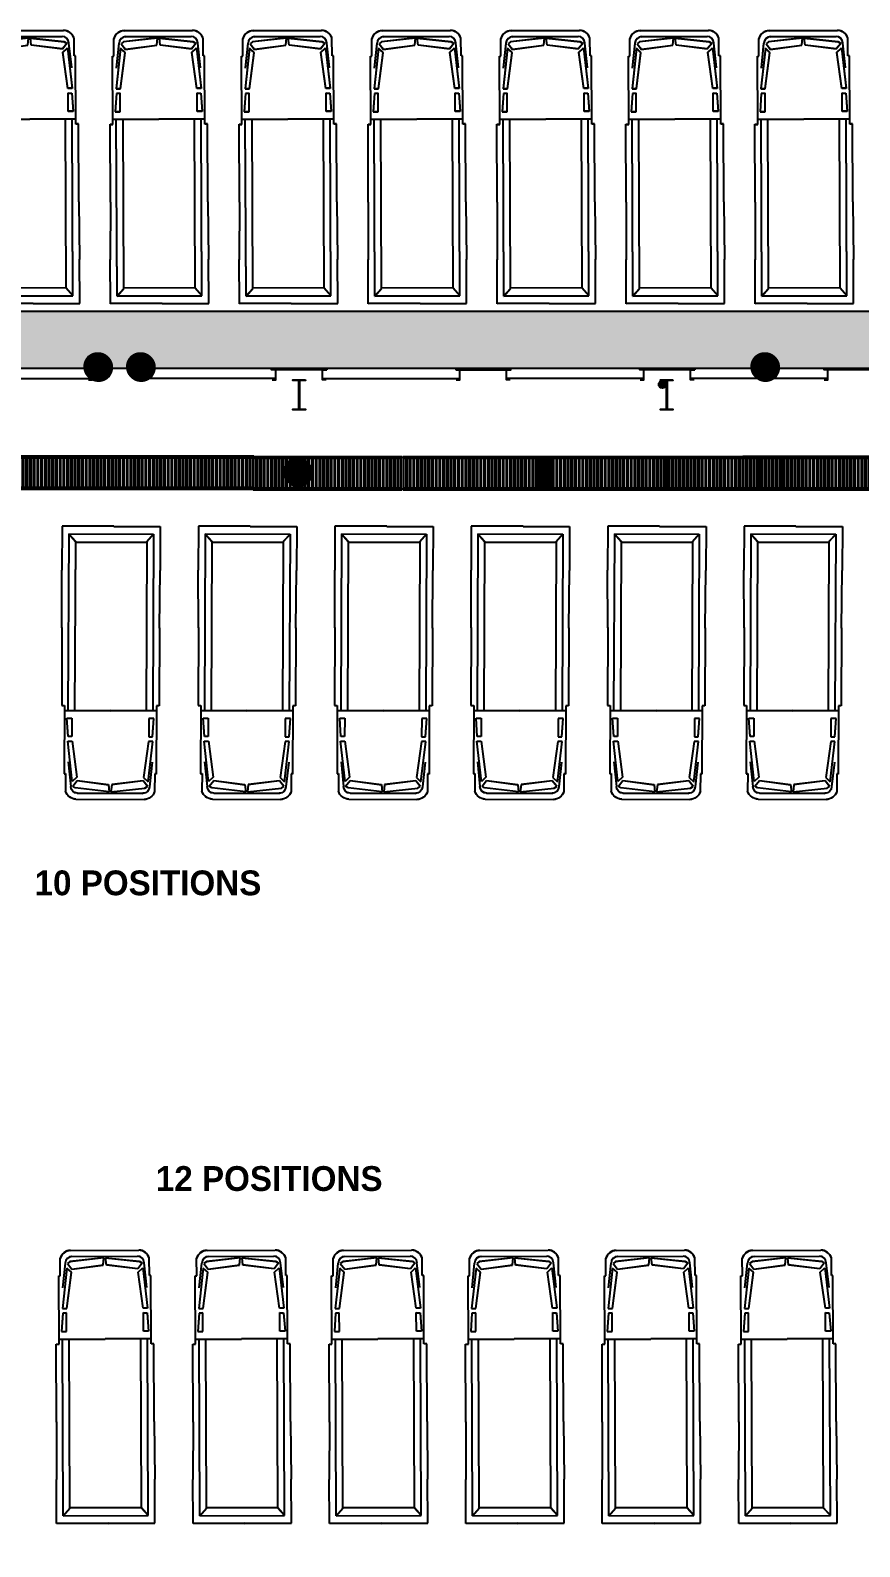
# Model space of a CAD drawing. Header units: inches. Extents: x -116118 to 73671, y 138219 to 302509.
# Drawn here: x -41507 to -19773, y 225320 to 265049 of the extents above; entities that cross this region are included whole.
import ezdxf

# ---------------------------------------------------------------- set-up
doc = ezdxf.new("R2010")
doc.units = ezdxf.units.IN
doc.header["$MEASUREMENT"] = 0
doc.linetypes.add('CONTINUA', pattern=[0])
doc.layers.get('0').update_dxf_attribs({"color": 250})
for name, color, linetype in [('001 SEC IP Cameras M3004', 250, 'Continuous'), ('001 SEC IP Cameras Outside', 20, 'Continuous'), ('1-Structure', 7, 'Continuous'), ('1-Structure-Poteaux', 7, 'Continuous'), ('2-Porte-Quai', 7, 'Continuous'), ('SIMBOLI', 7, 'CONTINUA'), ('SIMBOLI_IB', 2, 'Continuous')]:
    doc.layers.add(name, color=color, linetype=linetype)
doc.layers.add('TEXT', color=172, linetype='Continuous', lineweight=20)
doc.styles.add('STYLE_GENERE_3', font='ARIALN.TTF')

# ---------------------------------------------------------------- blocks, each defined once
blk = doc.blocks.new('A$C051345EB')
at = {"layer": '1-Structure-Poteaux'}
blk.add_hatch(color=256, dxfattribs=at).paths.add_polyline_path([(0, 0), (0, 10), (120, 10), (120, 590), (0, 590), (0, 600), (250, 600), (250, 590), (130, 590), (130, 10), (250, 10), (250, 0)])
blk.add_lwpolyline([(0, 0), (0, 10), (120, 10), (120, 590), (0, 590), (0, 600), (250, 600), (250, 590), (130, 590), (130, 10), (250, 10), (250, 0), (0, 0)], dxfattribs=at)
blk = doc.blocks.new('A$C5E2A7F44')
at = {"layer": '1-Structure'}
blk.add_hatch(color=256, dxfattribs=at).paths.add_polyline_path([(0, 25), (1110, 25), (1110, 0), (0, 0)])
blk.add_lwpolyline([(0, 25), (1110, 25), (1110, 0), (0, 0)], close=True, dxfattribs=at)
blk = doc.blocks.new('A$C32844CA2')
at = {"layer": '1-Structure'}
blk.add_line((85, 174), (2685, 174), dxfattribs=at)
at = {"layer": '2-Porte-Quai'}
blk.add_line((10, 174), (2760, 174), dxfattribs=at)
for points in [[(75, 200), (0, 200), (0, 0), (85, 0)], [(2695, 200), (2770, 200), (2770, 0), (2685, 0)]]:
    blk.add_lwpolyline(points, dxfattribs=at)
blk = doc.blocks.new('A$C4ECB2308')
at = {"layer": '1-Structure-Poteaux'}
h = blk.add_hatch(color=5, dxfattribs=at)
edge = h.paths.add_edge_path()
edge.add_arc((75, 75), 75, 0, 360)
at = {"layer": '1-Structure-Poteaux', "color": 5}
blk.add_circle((75, 75), 75, dxfattribs=at)
blk = doc.blocks.new('ROLLER600')
at = {"color": 254}
for p, q in [((8, 232), (3008, 232)), ((8, 232), (8, 197)), ((8, 197), (3008, 197)), ((21, 192), (21, -403)), ((21, 192), (71, 192)), ((24, 195), (68, 195)), ((42, 210), (50, 210)), ((42, 210), (42, 195)), ((50, 210), (50, 195)), ((71, 192), (71, -403)), ((96, 192), (146, 192)), ((96, 192), (96, -403)), ((99, 195), (143, 195)), ((117, 210), (117, 195)), ((117, 210), (125, 210)), ((125, 210), (125, 195)), ((146, 192), (146, -403)), ((171, 192), (221, 192)), ((171, 192), (171, -403)), ((174, 195), (218, 195)), ((192, 210), (192, 195)), ((192, 210), (200, 210)), ((200, 210), (200, 195)), ((221, 192), (221, -403)), ((246, 192), (296, 192)), ((246, 192), (246, -403)), ((249, 195), (293, 195)), ((267, 210), (267, 195)), ((267, 210), (275, 210)), ((275, 210), (275, 195)), ((296, 192), (296, -403)), ((321, 192), (371, 192)), ((321, 192), (321, -403)), ((324, 195), (368, 195)), ((342, 210), (342, 195)), ((342, 210), (350, 210)), ((350, 210), (350, 195)), ((371, 192), (371, -403)), ((396, 192), (446, 192)), ((396, 192), (396, -403)), ((399, 195), (443, 195)), ((417, 210), (417, 195)), ((417, 210), (425, 210)), ((425, 210), (425, 195)), ((446, 192), (446, -403)), ((471, 192), (521, 192)), ((471, 192), (471, -403)), ((474, 195), (518, 195)), ((492, 210), (492, 195)), ((492, 210), (500, 210)), ((500, 210), (500, 195)), ((521, 192), (521, -403)), ((546, 192), (596, 192)), ((546, 192), (546, -403)), ((549, 195), (593, 195)), ((567, 210), (567, 195)), ((567, 210), (575, 210)), ((575, 210), (575, 195)), ((596, 192), (596, -403)), ((621, 192), (671, 192)), ((621, 192), (621, -403)), ((624, 195), (668, 195)), ((642, 210), (642, 195)), ((642, 210), (650, 210)), ((650, 210), (650, 195)), ((671, 192), (671, -403)), ((696, 192), (746, 192)), ((696, 192), (696, -403)), ((699, 195), (743, 195)), ((717, 210), (717, 195)), ((717, 210), (725, 210)), ((725, 210), (725, 195)), ((746, 192), (746, -403)), ((771, 192), (821, 192)), ((771, 192), (771, -403)), ((774, 195), (818, 195)), ((792, 210), (792, 195)), ((792, 210), (800, 210)), ((800, 210), (800, 195)), ((821, 192), (821, -403)), ((846, 192), (896, 192)), ((846, 192), (846, -403)), ((849, 195), (893, 195)), ((867, 210), (867, 195)), ((867, 210), (875, 210)), ((875, 210), (875, 195)), ((896, 192), (896, -403)), ((921, 192), (971, 192)), ((921, 192), (921, -403)), ((924, 195), (968, 195)), ((942, 210), (942, 195)), ((942, 210), (950, 210)), ((950, 210), (950, 195)), ((971, 192), (971, -403)), ((996, 192), (1046, 192)), ((996, 192), (996, -403)), ((999, 195), (1043, 195)), ((1017, 210), (1017, 195)), ((1017, 210), (1025, 210)), ((1025, 210), (1025, 195)), ((1046, 192), (1046, -403)), ((1071, 192), (1121, 192)), ((1071, 192), (1071, -403)), ((1074, 195), (1118, 195)), ((1092, 210), (1092, 195)), ((1092, 210), (1100, 210)), ((1100, 210), (1100, 195)), ((1121, 192), (1121, -403)), ((1146, 192), (1196, 192)), ((1146, 192), (1146, -403)), ((1149, 195), (1193, 195)), ((1167, 210), (1167, 195)), ((1167, 210), (1175, 210)), ((1175, 210), (1175, 195)), ((1196, 192), (1196, -403)), ((1221, 192), (1271, 192)), ((1221, 192), (1221, -403)), ((1224, 195), (1268, 195)), ((1242, 210), (1242, 195)), ((1242, 210), (1250, 210)), ((1250, 210), (1250, 195)), ((1271, 192), (1271, -403)), ((1296, 192), (1346, 192)), ((1296, 192), (1296, -403)), ((1299, 195), (1343, 195)), ((1317, 210), (1317, 195)), ((1317, 210), (1325, 210)), ((1325, 210), (1325, 195)), ((1346, 192), (1346, -403)), ((1371, 192), (1421, 192)), ((1371, 192), (1371, -403)), ((1374, 195), (1418, 195)), ((1392, 210), (1392, 195)), ((1392, 210), (1400, 210)), ((1400, 210), (1400, 195)), ((1421, 192), (1421, -403)), ((1446, 192), (1496, 192)), ((1446, 192), (1446, -403)), ((1449, 195), (1493, 195)), ((1467, 210), (1467, 195)), ((1467, 210), (1475, 210)), ((1475, 210), (1475, 195)), ((1496, 192), (1496, -403)), ((1521, 192), (1571, 192)), ((1521, 192), (1521, -403)), ((1524, 195), (1568, 195)), ((1542, 210), (1542, 195)), ((1542, 210), (1550, 210)), ((1550, 210), (1550, 195)), ((1571, 192), (1571, -403)), ((1596, 192), (1646, 192)), ((1596, 192), (1596, -403)), ((1599, 195), (1643, 195)), ((1617, 210), (1617, 195)), ((1617, 210), (1625, 210)), ((1625, 210), (1625, 195)), ((1646, 192), (1646, -403)), ((1671, 192), (1721, 192)), ((1671, 192), (1671, -403)), ((1674, 195), (1718, 195)), ((1692, 210), (1692, 195)), ((1692, 210), (1700, 210)), ((1700, 210), (1700, 195)), ((1721, 192), (1721, -403)), ((1746, 192), (1796, 192)), ((1746, 192), (1746, -403)), ((1749, 195), (1793, 195)), ((1767, 210), (1767, 195)), ((1767, 210), (1775, 210)), ((1775, 210), (1775, 195)), ((1796, 192), (1796, -403)), ((1821, 192), (1871, 192)), ((1821, 192), (1821, -403)), ((1824, 195), (1868, 195)), ((1842, 210), (1842, 195)), ((1842, 210), (1850, 210)), ((1850, 210), (1850, 195)), ((1871, 192), (1871, -403)), ((1896, 192), (1946, 192)), ((1896, 192), (1896, -403)), ((1899, 195), (1943, 195)), ((1917, 210), (1917, 195)), ((1917, 210), (1925, 210)), ((1925, 210), (1925, 195)), ((1946, 192), (1946, -403)), ((1971, 192), (2021, 192)), ((1971, 192), (1971, -403)), ((1974, 195), (2018, 195)), ((1992, 210), (1992, 195)), ((1992, 210), (2000, 210)), ((2000, 210), (2000, 195)), ((2021, 192), (2021, -403)), ((2046, 192), (2096, 192)), ((2046, 192), (2046, -403)), ((2049, 195), (2093, 195)), ((2067, 210), (2067, 195)), ((2067, 210), (2075, 210)), ((2075, 210), (2075, 195)), ((2096, 192), (2096, -403)), ((2121, 192), (2171, 192)), ((2121, 192), (2121, -403)), ((2124, 195), (2168, 195)), ((2142, 210), (2142, 195)), ((2142, 210), (2150, 210)), ((2150, 210), (2150, 195)), ((2171, 192), (2171, -403)), ((2196, 192), (2246, 192)), ((2196, 192), (2196, -403)), ((2199, 195), (2243, 195)), ((2217, 210), (2217, 195)), ((2217, 210), (2225, 210)), ((2225, 210), (2225, 195)), ((2246, 192), (2246, -403)), ((2271, 192), (2321, 192)), ((2271, 192), (2271, -403)), ((2274, 195), (2318, 195)), ((2292, 210), (2292, 195)), ((2292, 210), (2300, 210)), ((2300, 210), (2300, 195)), ((2321, 192), (2321, -403)), ((2346, 192), (2396, 192)), ((2346, 192), (2346, -403)), ((2349, 195), (2393, 195)), ((2367, 210), (2367, 195)), ((2367, 210), (2375, 210)), ((2375, 210), (2375, 195)), ((2396, 192), (2396, -403)), ((2421, 192), (2471, 192)), ((2421, 192), (2421, -403)), ((2424, 195), (2468, 195)), ((2442, 210), (2442, 195)), ((2442, 210), (2450, 210)), ((2450, 210), (2450, 195)), ((2471, 192), (2471, -403)), ((2496, 192), (2546, 192)), ((2496, 192), (2496, -403)), ((2499, 195), (2543, 195)), ((2517, 210), (2517, 195)), ((2517, 210), (2525, 210)), ((2525, 210), (2525, 195)), ((2546, 192), (2546, -403)), ((2571, 192), (2621, 192)), ((2571, 192), (2571, -403)), ((2574, 195), (2618, 195)), ((2592, 210), (2592, 195)), ((2592, 210), (2600, 210)), ((2600, 210), (2600, 195)), ((2621, 192), (2621, -403)), ((2646, 192), (2696, 192)), ((2646, 192), (2646, -403)), ((2649, 195), (2693, 195)), ((2667, 210), (2667, 195)), ((2667, 210), (2675, 210)), ((2675, 210), (2675, 195)), ((2696, 192), (2696, -403)), ((2721, 192), (2771, 192)), ((2721, 192), (2721, -403)), ((2724, 195), (2768, 195)), ((2742, 210), (2742, 195)), ((2742, 210), (2750, 210)), ((2750, 210), (2750, 195)), ((2771, 192), (2771, -403)), ((2796, 192), (2846, 192)), ((2796, 192), (2796, -403)), ((2799, 195), (2843, 195)), ((2817, 210), (2817, 195)), ((2817, 210), (2825, 210)), ((2825, 210), (2825, 195)), ((2846, 192), (2846, -403)), ((2871, 192), (2921, 192)), ((2871, 192), (2871, -403)), ((2874, 195), (2918, 195)), ((2892, 210), (2892, 195)), ((2892, 210), (2900, 210)), ((2900, 210), (2900, 195)), ((2921, 192), (2921, -403)), ((2946, 192), (2996, 192)), ((2946, 192), (2946, -403)), ((2949, 195), (2993, 195)), ((2967, 210), (2967, 195)), ((2967, 210), (2975, 210)), ((2975, 210), (2975, 195)), ((2996, 192), (2996, -403)), ((3008, 232), (3008, 197)), ((8, -408), (3008, -408)), ((8, -408), (8, -443)), ((8, -443), (3008, -443)), ((21, -403), (71, -403)), ((24, -406), (68, -406)), ((42, -406), (42, -421)), ((42, -421), (50, -421)), ((50, -406), (50, -421)), ((96, -403), (146, -403)), ((99, -406), (143, -406)), ((117, -406), (117, -421)), ((117, -421), (125, -421)), ((125, -406), (125, -421)), ((171, -403), (221, -403)), ((174, -406), (218, -406)), ((192, -406), (192, -421)), ((192, -421), (200, -421)), ((200, -406), (200, -421)), ((246, -403), (296, -403)), ((249, -406), (293, -406)), ((267, -406), (267, -421)), ((267, -421), (275, -421)), ((275, -406), (275, -421)), ((321, -403), (371, -403)), ((324, -406), (368, -406)), ((342, -406), (342, -421)), ((342, -421), (350, -421)), ((350, -406), (350, -421)), ((396, -403), (446, -403)), ((399, -406), (443, -406)), ((417, -406), (417, -421)), ((417, -421), (425, -421)), ((425, -406), (425, -421)), ((471, -403), (521, -403)), ((474, -406), (518, -406)), ((492, -406), (492, -421)), ((492, -421), (500, -421)), ((500, -406), (500, -421)), ((546, -403), (596, -403)), ((549, -406), (593, -406)), ((567, -406), (567, -421)), ((567, -421), (575, -421)), ((575, -406), (575, -421)), ((621, -403), (671, -403)), ((624, -406), (668, -406)), ((642, -406), (642, -421)), ((642, -421), (650, -421)), ((650, -406), (650, -421)), ((696, -403), (746, -403)), ((699, -406), (743, -406)), ((717, -406), (717, -421)), ((717, -421), (725, -421)), ((725, -406), (725, -421)), ((771, -403), (821, -403)), ((774, -406), (818, -406)), ((792, -406), (792, -421)), ((792, -421), (800, -421)), ((800, -406), (800, -421)), ((846, -403), (896, -403)), ((849, -406), (893, -406)), ((867, -406), (867, -421)), ((867, -421), (875, -421)), ((875, -406), (875, -421)), ((921, -403), (971, -403)), ((924, -406), (968, -406)), ((942, -406), (942, -421)), ((942, -421), (950, -421)), ((950, -406), (950, -421)), ((996, -403), (1046, -403)), ((999, -406), (1043, -406)), ((1017, -406), (1017, -421)), ((1017, -421), (1025, -421)), ((1025, -406), (1025, -421)), ((1071, -403), (1121, -403)), ((1074, -406), (1118, -406)), ((1092, -406), (1092, -421)), ((1092, -421), (1100, -421)), ((1100, -406), (1100, -421)), ((1146, -403), (1196, -403)), ((1149, -406), (1193, -406)), ((1167, -406), (1167, -421)), ((1167, -421), (1175, -421)), ((1175, -406), (1175, -421)), ((1221, -403), (1271, -403)), ((1224, -406), (1268, -406)), ((1242, -406), (1242, -421)), ((1242, -421), (1250, -421)), ((1250, -406), (1250, -421)), ((1296, -403), (1346, -403)), ((1299, -406), (1343, -406)), ((1317, -406), (1317, -421)), ((1317, -421), (1325, -421)), ((1325, -406), (1325, -421)), ((1371, -403), (1421, -403)), ((1374, -406), (1418, -406)), ((1392, -406), (1392, -421)), ((1392, -421), (1400, -421)), ((1400, -406), (1400, -421)), ((1446, -403), (1496, -403)), ((1449, -406), (1493, -406)), ((1467, -406), (1467, -421)), ((1467, -421), (1475, -421)), ((1475, -406), (1475, -421)), ((1521, -403), (1571, -403)), ((1524, -406), (1568, -406)), ((1542, -406), (1542, -421)), ((1542, -421), (1550, -421)), ((1550, -406), (1550, -421)), ((1596, -403), (1646, -403)), ((1599, -406), (1643, -406)), ((1617, -406), (1617, -421)), ((1617, -421), (1625, -421)), ((1625, -406), (1625, -421)), ((1671, -403), (1721, -403)), ((1674, -406), (1718, -406)), ((1692, -406), (1692, -421)), ((1692, -421), (1700, -421)), ((1700, -406), (1700, -421)), ((1746, -403), (1796, -403)), ((1749, -406), (1793, -406)), ((1767, -406), (1767, -421)), ((1767, -421), (1775, -421)), ((1775, -406), (1775, -421)), ((1821, -403), (1871, -403)), ((1824, -406), (1868, -406)), ((1842, -406), (1842, -421)), ((1842, -421), (1850, -421)), ((1850, -406), (1850, -421)), ((1896, -403), (1946, -403)), ((1899, -406), (1943, -406)), ((1917, -406), (1917, -421)), ((1917, -421), (1925, -421)), ((1925, -406), (1925, -421)), ((1971, -403), (2021, -403)), ((1974, -406), (2018, -406)), ((1992, -406), (1992, -421)), ((1992, -421), (2000, -421)), ((2000, -406), (2000, -421)), ((2046, -403), (2096, -403)), ((2049, -406), (2093, -406)), ((2067, -406), (2067, -421)), ((2067, -421), (2075, -421)), ((2075, -406), (2075, -421)), ((2121, -403), (2171, -403)), ((2124, -406), (2168, -406)), ((2142, -406), (2142, -421)), ((2142, -421), (2150, -421)), ((2150, -406), (2150, -421)), ((2196, -403), (2246, -403)), ((2199, -406), (2243, -406)), ((2217, -406), (2217, -421)), ((2217, -421), (2225, -421)), ((2225, -406), (2225, -421)), ((2271, -403), (2321, -403)), ((2274, -406), (2318, -406)), ((2292, -406), (2292, -421)), ((2292, -421), (2300, -421)), ((2300, -406), (2300, -421)), ((2346, -403), (2396, -403)), ((2349, -406), (2393, -406)), ((2367, -406), (2367, -421)), ((2367, -421), (2375, -421)), ((2375, -406), (2375, -421)), ((2421, -403), (2471, -403)), ((2424, -406), (2468, -406)), ((2442, -406), (2442, -421)), ((2442, -421), (2450, -421)), ((2450, -406), (2450, -421)), ((2496, -403), (2546, -403)), ((2499, -406), (2543, -406)), ((2517, -406), (2517, -421)), ((2517, -421), (2525, -421)), ((2525, -406), (2525, -421)), ((2571, -403), (2621, -403)), ((2574, -406), (2618, -406)), ((2592, -406), (2592, -421)), ((2592, -421), (2600, -421)), ((2600, -406), (2600, -421)), ((2646, -403), (2696, -403)), ((2649, -406), (2693, -406)), ((2667, -406), (2667, -421)), ((2667, -421), (2675, -421)), ((2675, -406), (2675, -421)), ((2721, -403), (2771, -403)), ((2724, -406), (2768, -406)), ((2742, -406), (2742, -421)), ((2742, -421), (2750, -421)), ((2750, -406), (2750, -421)), ((2796, -403), (2846, -403)), ((2799, -406), (2843, -406)), ((2817, -406), (2817, -421)), ((2817, -421), (2825, -421)), ((2825, -406), (2825, -421)), ((2871, -403), (2921, -403)), ((2874, -406), (2918, -406)), ((2892, -406), (2892, -421)), ((2892, -421), (2900, -421)), ((2900, -406), (2900, -421)), ((2946, -403), (2996, -403)), ((2949, -406), (2993, -406)), ((2967, -406), (2967, -421)), ((2967, -421), (2975, -421)), ((2975, -406), (2975, -421)), ((3008, -408), (3008, -443))]:
    blk.add_line(p, q, dxfattribs=at)
for centre, start, end in [((24, 192), 90, 180), ((68, 192), 0, 90), ((99, 192), 90, 180), ((143, 192), 0, 90), ((174, 192), 90, 180), ((218, 192), 0, 90), ((249, 192), 90, 180), ((293, 192), 0, 90), ((324, 192), 90, 180), ((368, 192), 0, 90), ((399, 192), 90, 180), ((443, 192), 0, 90), ((474, 192), 90, 180), ((518, 192), 0, 90), ((549, 192), 90, 180), ((593, 192), 0, 90), ((624, 192), 90, 180), ((668, 192), 0, 90), ((699, 192), 90, 180), ((743, 192), 0, 90), ((774, 192), 90, 180), ((818, 192), 0, 90), ((849, 192), 90, 180), ((893, 192), 0, 90), ((924, 192), 90, 180), ((968, 192), 0, 90), ((999, 192), 90, 180), ((1043, 192), 0, 90), ((1074, 192), 90, 180), ((1118, 192), 0, 90), ((1149, 192), 90, 180), ((1193, 192), 0, 90), ((1224, 192), 90, 180), ((1268, 192), 0, 90), ((1299, 192), 90, 180), ((1343, 192), 0, 90), ((1374, 192), 90, 180), ((1418, 192), 0, 90), ((1449, 192), 90, 180), ((1493, 192), 0, 90), ((1524, 192), 90, 180), ((1568, 192), 0, 90), ((1599, 192), 90, 180), ((1643, 192), 0, 90), ((1674, 192), 90, 180), ((1718, 192), 0, 90), ((1749, 192), 90, 180), ((1793, 192), 0, 90), ((1824, 192), 90, 180), ((1868, 192), 0, 90), ((1899, 192), 90, 180), ((1943, 192), 0, 90), ((1974, 192), 90, 180), ((2018, 192), 0, 90), ((2049, 192), 90, 180), ((2093, 192), 0, 90), ((2124, 192), 90, 180), ((2168, 192), 0, 90), ((2199, 192), 90, 180), ((2243, 192), 0, 90), ((2274, 192), 90, 180), ((2318, 192), 0, 90), ((2349, 192), 90, 180), ((2393, 192), 0, 90), ((2424, 192), 90, 180), ((2468, 192), 0, 90), ((2499, 192), 90, 180), ((2543, 192), 0, 90), ((2574, 192), 90, 180), ((2618, 192), 0, 90), ((2649, 192), 90, 180), ((2693, 192), 0, 90), ((2724, 192), 90, 180), ((2768, 192), 0, 90), ((2799, 192), 90, 180), ((2843, 192), 0, 90), ((2874, 192), 90, 180), ((2918, 192), 0, 90), ((2949, 192), 90, 180), ((2993, 192), 0, 90), ((24, -403), 180, 270), ((68, -403), 270, 0), ((99, -403), 180, 270), ((143, -403), 270, 0), ((174, -403), 180, 270), ((218, -403), 270, 0), ((249, -403), 180, 270), ((293, -403), 270, 0), ((324, -403), 180, 270), ((368, -403), 270, 0), ((399, -403), 180, 270), ((443, -403), 270, 0), ((474, -403), 180, 270), ((518, -403), 270, 0), ((549, -403), 180, 270), ((593, -403), 270, 0), ((624, -403), 180, 270), ((668, -403), 270, 0), ((699, -403), 180, 270), ((743, -403), 270, 0), ((774, -403), 180, 270), ((818, -403), 270, 0), ((849, -403), 180, 270), ((893, -403), 270, 0), ((924, -403), 180, 270), ((968, -403), 270, 0), ((999, -403), 180, 270), ((1043, -403), 270, 0), ((1074, -403), 180, 270), ((1118, -403), 270, 0), ((1149, -403), 180, 270), ((1193, -403), 270, 0), ((1224, -403), 180, 270), ((1268, -403), 270, 0), ((1299, -403), 180, 270), ((1343, -403), 270, 0), ((1374, -403), 180, 270), ((1418, -403), 270, 0), ((1449, -403), 180, 270), ((1493, -403), 270, 0), ((1524, -403), 180, 270), ((1568, -403), 270, 0), ((1599, -403), 180, 270), ((1643, -403), 270, 0), ((1674, -403), 180, 270), ((1718, -403), 270, 0), ((1749, -403), 180, 270), ((1793, -403), 270, 0), ((1824, -403), 180, 270), ((1868, -403), 270, 0), ((1899, -403), 180, 270), ((1943, -403), 270, 0), ((1974, -403), 180, 270), ((2018, -403), 270, 0), ((2049, -403), 180, 270), ((2093, -403), 270, 0), ((2124, -403), 180, 270), ((2168, -403), 270, 0), ((2199, -403), 180, 270), ((2243, -403), 270, 0), ((2274, -403), 180, 270), ((2318, -403), 270, 0), ((2349, -403), 180, 270), ((2393, -403), 270, 0), ((2424, -403), 180, 270), ((2468, -403), 270, 0), ((2499, -403), 180, 270), ((2543, -403), 270, 0), ((2574, -403), 180, 270), ((2618, -403), 270, 0), ((2649, -403), 180, 270), ((2693, -403), 270, 0), ((2724, -403), 180, 270), ((2768, -403), 270, 0), ((2799, -403), 180, 270), ((2843, -403), 270, 0), ((2874, -403), 180, 270), ((2918, -403), 270, 0), ((2949, -403), 180, 270), ((2993, -403), 270, 0)]:
    blk.add_arc(centre, 3, start, end, dxfattribs=at)
blk = doc.blocks.new('PCAR')
at = {"layer": 'SIMBOLI', "color": 26}
for p, q in [((0, 0), (0, -887)), ((1982, 0), (1982, -887)), ((8, -2047), (8, -3615)), ((1974, -2047), (1974, -3615)), ((8, -3615), (64, -3615)), ((64, -3615), (64, -4990)), ((1919, -3615), (1919, -4990)), ((1974, -3615), (1919, -3615)), ((64, -4990), (93, -4990)), ((93, -4990), (93, -5343)), ((1919, -4990), (1889, -4990)), ((1889, -4990), (1889, -5343)), ((330, -5380), (1652, -5380)), ((304, -5502), (1678, -5502))]:
    blk.add_line(p, q, dxfattribs=at)
at = {"layer": 'SIMBOLI', "color": 26, "extrusion": (0, 0, -1)}
for centre, start_param, end_param in [((305, -5263), 3.145697, 4.370334), ((1677, -5263), 1.912851, 3.137488)]:
    blk.add_ellipse(centre, major_axis=(0, 239), ratio=0.943463, start_param=start_param, end_param=end_param, dxfattribs=at)
at = {"layer": 'SIMBOLI_IB', "color": 26}
for p, q in [((1045, 0), (0, 0)), ((1045, 0), (1982, 0)), ((135, -154), (1847, -154)), ((135, -154), (270, -307)), ((135, -154), (135, -3716)), ((1847, -154), (1712, -307)), ((1847, -154), (1847, -3716)), ((270, -307), (270, -3716)), ((270, -319), (1712, -319)), ((1712, -307), (1712, -3716)), ((8, -2047), (0, -887)), ((1974, -2047), (1982, -887)), ((63, -3716), (991, -3716)), ((114, -3870), (215, -3870)), ((139, -4236), (114, -3870)), ((215, -3870), (215, -4241)), ((1919, -3716), (991, -3716)), ((1869, -3870), (1767, -3870)), ((1767, -3870), (1767, -4241)), ((1843, -4236), (1869, -3870)), ((215, -4241), (139, -4236)), ((1767, -4241), (1843, -4236)), ((133, -4333), (220, -4333)), ((226, -5147), (133, -4333)), ((220, -4333), (317, -5060)), ((1763, -4333), (1665, -5060)), ((1756, -5147), (1849, -4333)), ((1849, -4333), (1763, -4333)), ((144, -4750), (197, -5246)), ((1839, -4750), (1785, -5246)), ((317, -5060), (226, -5147)), ((239, -5239), (328, -5126)), ((328, -5126), (959, -5207)), ((1654, -5126), (1024, -5207)), ((1743, -5239), (1654, -5126)), ((1665, -5060), (1756, -5147)), ((289, -5276), (239, -5239)), ((974, -5352), (289, -5276)), ((959, -5207), (974, -5352)), ((1024, -5207), (1009, -5352)), ((1009, -5352), (1693, -5276)), ((1693, -5276), (1743, -5239))]:
    blk.add_line(p, q, dxfattribs=at)
at = {"layer": 'SIMBOLI_IB', "color": 26, "extrusion": (0, 0, -1)}
for centre, start_param, end_param in [((330, -5239), 3.144409, 4.656628), ((1652, -5239), 1.626557, 3.138776)]:
    blk.add_ellipse(centre, major_axis=(0, 142), ratio=0.943463, start_param=start_param, end_param=end_param, dxfattribs=at)
blk = doc.blocks.new('SETUP')
at = {"layer": '2-Porte-Quai'}
h = blk.add_hatch(dxfattribs=at)
h.set_pattern_fill('ANGLE', color=109, scale=1000, style=0)
h.set_pattern_definition([(0, (-190049.64, -131656.58), (0, 275), [200, -75]), (90, (-190049.64, -131656.58), (-275, 2e-14), [200, -75])])
h.paths.add_polyline_path([(7103, 15000), (10821, 15000), (10821, 3000), (7103, 3000)])
h.paths.add_polyline_path([(15318, 1569), (44560, 1569), (44560, 25), (15385, 25)])
h.paths.add_polyline_path([(14890, -26121), (51977, -26121), (51977, -27274), (14890, -27274)])
at = {"ltscale": 100}
blk.add_lwpolyline([(14890, -26121), (51977, -26121), (51977, -27274), (14890, -27274)], close=True, dxfattribs=at)
at = {"xscale": -1}
for p, rotation in [((20324, -2841), 0.2318548209162064), ((20324, -2842), 0.2318548209162064), ((20324, -2843), 0.2318548209162064), ((20324, -2844), 0.2318548209162064), ((23074, -2841), 0.2318548209162064), ((23074, -2842), 0.2318548209162064), ((23074, -2843), 0.2318548209162064), ((23074, -2844), 0.2318548209162064), ((25824, -2841), 0.2318548209162064), ((25824, -2842), 0.2318548209162064), ((25824, -2843), 0.2318548209162064), ((25824, -2844), 0.2318548209162064), ((28574, -2841), 0.2318548209162064), ((28574, -2842), 0.2318548209162064), ((28574, -2843), 0.2318548209162064), ((28574, -2844), 0.2318548209162064), ((31324, -2841), 0.231854820916606), ((31324, -2842), 0.231854820916606), ((31324, -2843), 0.231854820916606), ((31324, -2844), 0.231854820916606), ((34074, -2841), 0.231854820916606), ((34074, -2842), 0.231854820916606), ((34074, -2843), 0.231854820916606), ((34074, -2844), 0.231854820916606), ((19991, -27424), 0.2318548209164461), ((19991, -27425), 0.2318548209164461), ((19991, -27426), 0.2318548209164461), ((19991, -27427), 0.2318548209164461), ((22591, -27424), 0.2318548209164461), ((22591, -27425), 0.2318548209164461), ((22591, -27426), 0.2318548209164461), ((22591, -27427), 0.2318548209164461), ((25191, -27424), 0.2318548209164461), ((25191, -27425), 0.2318548209164461), ((25191, -27426), 0.2318548209164461), ((25191, -27427), 0.2318548209164461), ((27791, -27424), 0.231854820916606), ((27791, -27425), 0.231854820916606), ((27791, -27426), 0.231854820916606), ((27791, -27427), 0.231854820916606), ((30391, -27424), 0.231854820916606), ((30391, -27425), 0.231854820916606), ((30391, -27426), 0.231854820916606), ((30391, -27427), 0.231854820916606), ((32991, -27424), 0.231854820916606), ((32991, -27425), 0.231854820916606), ((32991, -27426), 0.231854820916606), ((32991, -27427), 0.231854820916606), ((35591, -27424), 0.2318548209162064), ((35591, -27425), 0.2318548209162064), ((35591, -27426), 0.2318548209162064), ((35591, -27427), 0.2318548209162064)]:
    blk.add_blockref('PCAR', p, dxfattribs=dict(at, rotation=rotation))
for p, rotation in [((20216, -22943), 179.7681451790838), ((20216, -22944), 179.7681451790838), ((20216, -22945), 179.7681451790838), ((20216, -22946), 179.7681451790838), ((22966, -22943), 179.7681451790838), ((22966, -22944), 179.7681451790838), ((22966, -22945), 179.7681451790838), ((22966, -22946), 179.7681451790838), ((25716, -22943), 179.7681451790838), ((25716, -22944), 179.7681451790838), ((25716, -22945), 179.7681451790838), ((25716, -22946), 179.7681451790838), ((28466, -22943), 179.7681451790838), ((28466, -22944), 179.7681451790838), ((28466, -22945), 179.7681451790838), ((28466, -22946), 179.7681451790838), ((31216, -22943), 179.7681451790834), ((31216, -22944), 179.7681451790834), ((31216, -22945), 179.7681451790834), ((31216, -22946), 179.7681451790834), ((33966, -22943), 179.7681451790834), ((33966, -22944), 179.7681451790834), ((33966, -22945), 179.7681451790834), ((33966, -22946), 179.7681451790834)]:
    blk.add_blockref('PCAR', p, dxfattribs=dict(rotation=rotation))
at = {"color": 3, "xscale": -1}
for p in [(20247, -23909), (22043, -23907), (24372, -23907), (27104, -23907), (30122, -23907), (33107, -23920), (36109, -23920)]:
    blk.add_blockref('ROLLER600', p, dxfattribs=at)
at = {"layer": '1-Structure'}
for p in [(17490, -26120), (21210, -26120), (28630, -26120)]:
    blk.add_blockref('A$C5E2A7F44', p, dxfattribs=at)
at = {"layer": '1-Structure', "xscale": -1}
blk.add_blockref('A$C5E2A7F44', (26030, -26120), dxfattribs=at)
at = {"layer": '1-Structure-Poteaux'}
for name, p in [('A$C051345EB', (21650, -25890)), ('A$C051345EB', (29060, -25890)), ('A$C4ECB2308', (21788, -25872))]:
    blk.add_blockref(name, p, dxfattribs=at)
at = {"layer": '2-Porte-Quai'}
for p in [(18525, -26095), (22235, -26095), (29655, -26095)]:
    blk.add_blockref('A$C32844CA2', p, dxfattribs=at)
at = {"layer": '2-Porte-Quai', "xscale": -1}
for p in [(28715, -26095), (36125, -26095)]:
    blk.add_blockref('A$C32844CA2', p, dxfattribs=at)
at = {"layer": 'TEXT', "color": 0, "ltscale": 2, "char_height": 500, "width": 19543.38, "attachment_point": 1, "rotation": 180, "style": 'STYLE_GENERE_3'}
for s, insert in [('\\pi7271.7;{\\fUPS Sans Bold|b0|i0|c0|p2;12 POSITIONS}', (39346, -10045, -178133)), ('\\pi7271.7;{\\fUPS Sans Bold|b0|i0|c0|p2;10 POSITIONS}', (41790, -16004, -178133))]:
    blk.add_mtext(s, dxfattribs=dict(at, insert=insert))

msp = doc.modelspace()

# ---------------------------------------------------------------- hatches: boundary and pattern name
at = {"layer": '001 SEC IP Cameras M3004', "lineweight": 9, "ltscale": 100}
h = msp.add_hatch(dxfattribs=at)
h.set_pattern_fill('ANSI31', color=5)
h.set_pattern_definition([(45, (8605.01004, 49539.4032), (-0.08838834765, 0.08838834765), [])])
h.paths.add_polyline_path([(-34867, 253467, 1), (-34113, 253467, 1)])
at = {"layer": '001 SEC IP Cameras Outside', "lineweight": 9, "ltscale": 100}
h = msp.add_hatch(dxfattribs=at)
h.set_pattern_fill('ANSI31', color=4)
h.set_pattern_definition([(45, (3366.78429, 52298.14705), (-0.08838834765, 0.08838834765), [])])
h.paths.add_polyline_path([(-40105, 256226, 1), (-39351, 256226, 1)])
h = msp.add_hatch(dxfattribs=at)
h.set_pattern_fill('ANSI31', color=4)
h.set_pattern_definition([(45, (4484.52881, 52298.14705), (-0.08838834765, 0.08838834765), [])])
h.paths.add_polyline_path([(-38987, 256226, 1), (-38233, 256226, 1)])
h = msp.add_hatch(dxfattribs=at)
h.set_pattern_fill('ANSI31', color=4)
h.set_pattern_definition([(45, (20845.72854, 52298.14705), (-0.08838834765, 0.08838834765), [])])
h.paths.add_polyline_path([(-22626, 256226, 1), (-21872, 256226, 1)])

# ---------------------------------------------------------------- block references
at = {"xscale": 1.3, "yscale": 1.3, "zscale": 1.3, "rotation": 180}
msp.add_blockref('SETUP', (3479, 222232), dxfattribs=at)

doc.saveas('drawing.dxf')
